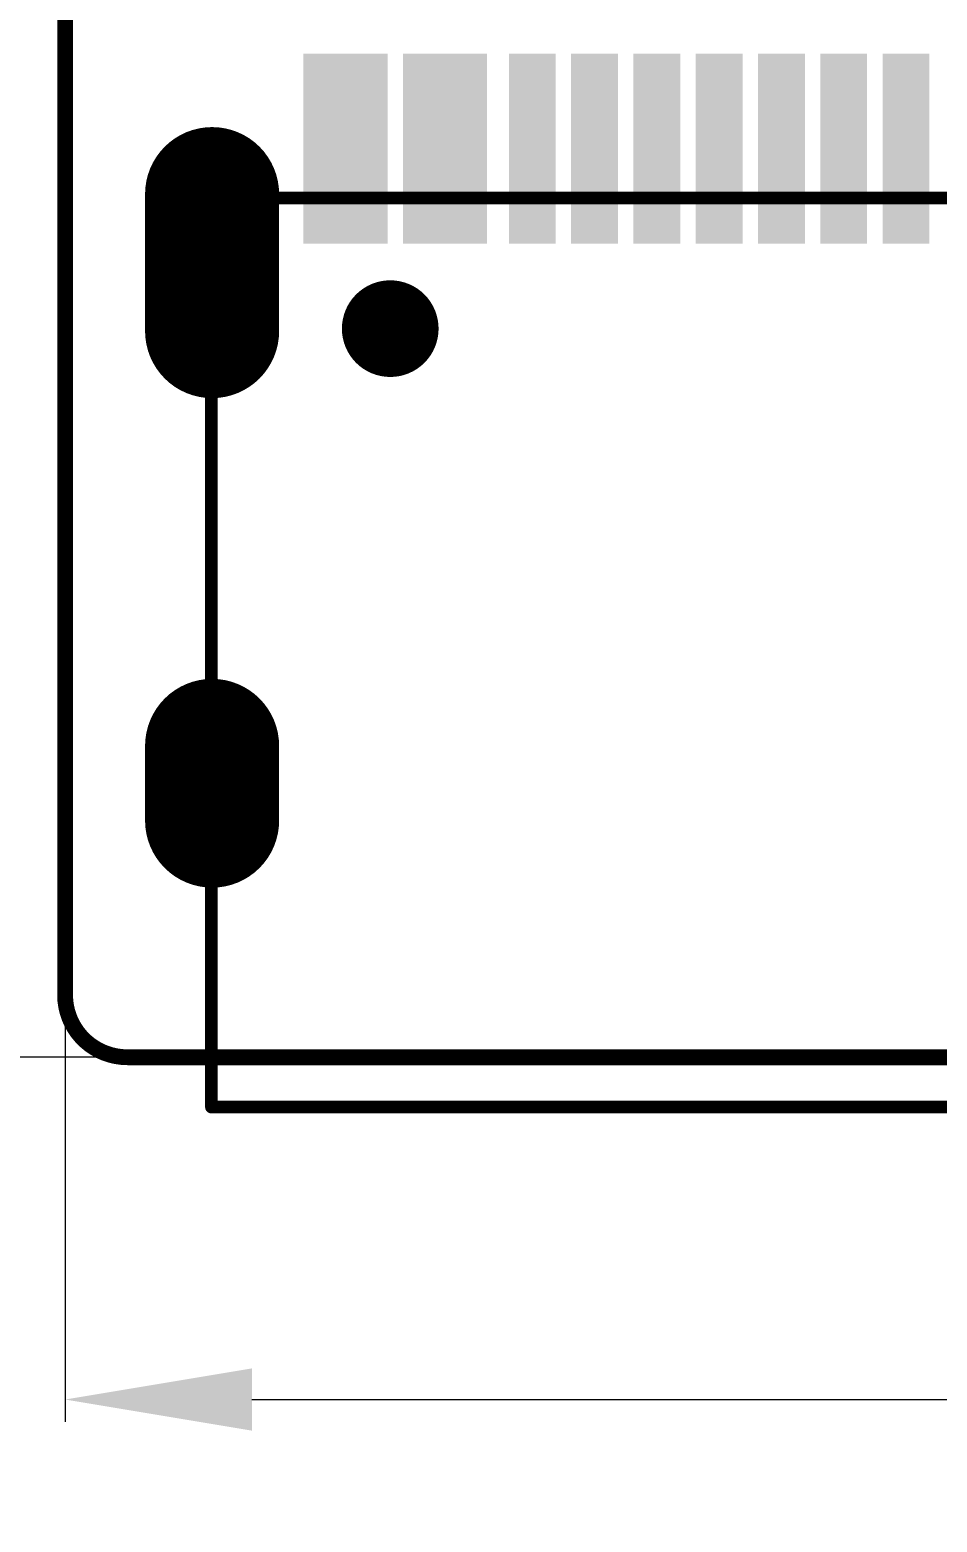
# Model space of a CAD drawing. Extents: x 17.3 to 58.6, y 21.7 to 91.7.
# Drawn here: x 25.12 to 32.4, y 21.67 to 33.65 of the extents above; entities that cross this region are included whole.
import ezdxf

# ---------------------------------------------------------------- set-up
doc = ezdxf.new("R2010")
doc.units = 0
doc.header["$MEASUREMENT"] = 0
doc.layers.get('0').update_dxf_attribs({"linetype": 'CONTINUOUS'})
doc.layers.add('SILKTOP_PHO', color=251, linetype='CONTINUOUS', true_color=0x636466)
doc.styles.get("Standard").update_dxf_attribs({"font": 'arial.ttf'})
doc.dimstyles.new('1', dxfattribs={"dimtxt": 1.5, "dimasz": 1.5, "dimexe": 0.18, "dimexo": 0, "dimgap": 0.5, "dimtad": 0, "dimtih": 1, "dimtoh": 1, "dimzin": 0, "dimdsep": 46, "dimtxsty": 'Standard', "dimcen": 0.09, "dimclrd": 7, "dimadec": 0, "dimazin": 0, "dimtfac": 1, "dimtofl": 0, "dimtmove": 2, "dimatfit": 3, "dimfxl": 1, "dimtolj": 1, "dimtzin": 0, "dimlwd": 15, "dimlwe": 15, "dimarcsym": 0})
doc.dimstyles.new('2', dxfattribs={"dimtxt": 1.5, "dimasz": 1.5, "dimexe": 0.18, "dimexo": 0, "dimgap": 0.5, "dimtad": 0, "dimtih": 1, "dimtoh": 1, "dimdec": 3, "dimzin": 0, "dimdsep": 46, "dimtxsty": 'Standard', "dimcen": 0.09, "dimclrd": 7, "dimadec": 0, "dimazin": 0, "dimtfac": 1, "dimtdec": 3, "dimtofl": 0, "dimtmove": 2, "dimatfit": 3, "dimfxl": 1, "dimtolj": 1, "dimtzin": 0, "dimlwd": 15, "dimlwe": 15, "dimarcsym": 0})

# ---------------------------------------------------------------- blocks, each defined once
blk = doc.blocks.new('ROUND_7')
at = {"const_width": 0.0635}
blk.add_lwpolyline([(-0.03175, 0, 1), (0.03175, 0, 1)], format="xyb", close=True, dxfattribs=at)
blk = doc.blocks.new('ROUND_16')
at = {"const_width": 0.0508}
blk.add_lwpolyline([(-0.0254, 0, 1), (0.0254, 0, 1)], format="xyb", close=True, dxfattribs=at)
blk = doc.blocks.new('RECTANGLE_66')
blk.add_solid([(0.188086, 0.763142), (0.188086, -0.763142), (-0.188086, 0.763142), (-0.188086, -0.763142)])
blk = doc.blocks.new('OBLONG_48')
at = {"const_width": 1.076196}
blk.add_lwpolyline([(0, 0.299974), (0, -0.299974)], dxfattribs=at)
at = {"const_width": 0.538098}
for points in [[(-0.269048, 0.299974, 1), (0.269048, 0.299974, 1)], [(-0.269048, -0.299974, 1), (0.269048, -0.299974, 1)]]:
    blk.add_lwpolyline(points, format="xyb", close=True, dxfattribs=at)
blk = doc.blocks.new('OBLONG_49')
at = {"const_width": 1.076196}
blk.add_lwpolyline([(0, 0.550038), (0, -0.550038)], dxfattribs=at)
at = {"const_width": 0.538098}
for points in [[(-0.269048, 0.550038, 1), (0.269048, 0.550038, 1)], [(-0.269048, -0.550038, 1), (0.269048, -0.550038, 1)]]:
    blk.add_lwpolyline(points, format="xyb", close=True, dxfattribs=at)
blk = doc.blocks.new('ROUND_50')
at = {"const_width": 0.388112}
blk.add_lwpolyline([(-0.194056, 0, 1), (0.194056, 0, 1)], format="xyb", close=True, dxfattribs=at)
blk = doc.blocks.new('*D78')
at = {"color": 0, "linetype": 'Continuous', "lineweight": 15, "transparency": 16777216}
for p, q in [((25.9, 73.66), (19.713, 73.66)), ((25.9, 25.4), (19.713, 25.4))]:
    blk.add_line(p, q, dxfattribs=at)
at = {"color": 7, "linetype": 'Continuous', "lineweight": 15, "transparency": 16777216}
for p, q in [((19.893, 72.16), (19.893, 50.796)), ((19.893, 26.9), (19.893, 48.264))]:
    blk.add_line(p, q, dxfattribs=at)
at = {"color": 7, "linetype": 'Continuous', "transparency": 16777216}
for points in [[(19.643, 72.16), (20.143, 72.16), (19.893, 73.66)], [(19.643, 26.9), (20.143, 26.9), (19.893, 25.4)]]:
    blk.add_solid(points, dxfattribs=at)
at = {"color": 0, "linetype": 'Continuous', "transparency": 16777216, "insert": (19.893, 49.53), "char_height": 1.5, "attachment_point": 5}
blk.add_mtext('\\A1;48.26', dxfattribs=at)
blk = doc.blocks.new('*D79')
at = {"color": 0, "linetype": 'Continuous', "lineweight": 15, "transparency": 16777216}
for p, q in [((25.4, 25.932), (25.4, 22.472)), ((50.8, 25.932), (50.8, 22.472))]:
    blk.add_line(p, q, dxfattribs=at)
at = {"color": 7, "linetype": 'Continuous', "lineweight": 15, "transparency": 16777216}
for p, q in [((26.9, 22.652), (34.476, 22.652)), ((49.3, 22.652), (41.724, 22.652))]:
    blk.add_line(p, q, dxfattribs=at)
at = {"color": 7, "linetype": 'Continuous', "transparency": 16777216}
for points in [[(26.9, 22.902), (26.9, 22.402), (25.4, 22.652)], [(49.3, 22.902), (49.3, 22.402), (50.8, 22.652)]]:
    blk.add_solid(points, dxfattribs=at)
at = {"color": 0, "linetype": 'Continuous', "transparency": 16777216, "insert": (38.1, 22.652), "char_height": 1.5, "attachment_point": 5}
blk.add_mtext('\\A1;25.400', dxfattribs=at)

msp = doc.modelspace()

# ---------------------------------------------------------------- linework, layer by layer
at = {"const_width": 0.127}
for points in [[(25.4, 73.159874), (25.4, 25.900126)], [(25.900126, 25.4), (50.299874, 25.4)]]:
    msp.add_lwpolyline(points, dxfattribs=at)
msp.add_lwpolyline([(25.4, 25.900126, 0.4142136), (25.900126, 25.4)], format="xyb", dxfattribs=at)
at = {"layer": 'SILKTOP_PHO', "color": 251, "true_color": 0x636466}
for points, const_width in [([(25.4, 73.159874), (25.4, 25.900126)], 0.127), ([(35.224974, 32.29991), (26.575004, 32.29991)], 0.1016), ([(26.575004, 32.29991), (26.575004, 24.99995)], 0.1016), ([(25.900126, 25.4), (50.299874, 25.4)], 0.127), ([(26.575004, 24.99995), (35.224974, 24.99995)], 0.1016)]:
    msp.add_lwpolyline(points, dxfattribs=dict(at, const_width=const_width))
at = {"layer": 'SILKTOP_PHO', "color": 251, "true_color": 0x636466, "const_width": 0.127}
msp.add_lwpolyline([(25.4, 25.900126, 0.4142136), (25.900126, 25.4)], format="xyb", dxfattribs=at)

# ---------------------------------------------------------------- block references
for name, p in [('RECTANGLE_66', (27.500072, 32.69488)), ('RECTANGLE_66', (27.800046, 32.69488)), ('RECTANGLE_66', (28.299918, 32.69488)), ('RECTANGLE_66', (28.599892, 32.69488)), ('RECTANGLE_66', (29.150056, 32.69488)), ('RECTANGLE_66', (29.649928, 32.69488)), ('RECTANGLE_66', (30.150054, 32.69488)), ('RECTANGLE_66', (30.649926, 32.69488)), ('RECTANGLE_66', (31.150052, 32.69488)), ('RECTANGLE_66', (31.649924, 32.69488)), ('RECTANGLE_66', (32.15005, 32.69488)), ('OBLONG_49', (26.580084, 31.779972)), ('ROUND_50', (28.010104, 31.249874)), ('OBLONG_48', (26.580084, 27.599894)), ('ROUND_7', (25.4, 25.900126)), ('ROUND_7', (25.4, 25.900126)), ('ROUND_7', (25.900126, 25.4)), ('ROUND_7', (25.900126, 25.4))]:
    msp.add_blockref(name, p)
at = {"layer": 'SILKTOP_PHO', "color": 251, "true_color": 0x636466}
for name, p in [('ROUND_16', (26.575004, 32.29991)), ('ROUND_7', (25.4, 25.900126)), ('ROUND_7', (25.4, 25.900126)), ('ROUND_7', (25.900126, 25.4)), ('ROUND_7', (25.900126, 25.4)), ('ROUND_16', (26.575004, 24.99995)), ('ROUND_16', (26.575004, 24.99995))]:
    msp.add_blockref(name, p, dxfattribs=at)

# ---------------------------------------------------------------- dimensions: what is measured, and where the dimension line sits
at = {"linetype": 'Continuous'}
dim = msp.add_linear_dim(base=(19.893247, 73.66), p1=(25.900126, 25.4), p2=(25.900126, 73.66), angle=90, dimstyle='1', dxfattribs=at)
dim.commit()
dim.dimension.update_dxf_attribs({"geometry": '*D78', "text_midpoint": (19.893247, 49.53)})
dim = msp.add_linear_dim(base=(25.4, 22.651829), p1=(50.8, 25.931876), p2=(25.4, 25.931876), dimstyle='2', dxfattribs=at)
dim.commit()
dim.dimension.update_dxf_attribs({"geometry": '*D79', "text_midpoint": (38.1, 22.651829)})

doc.saveas('drawing.dxf')
